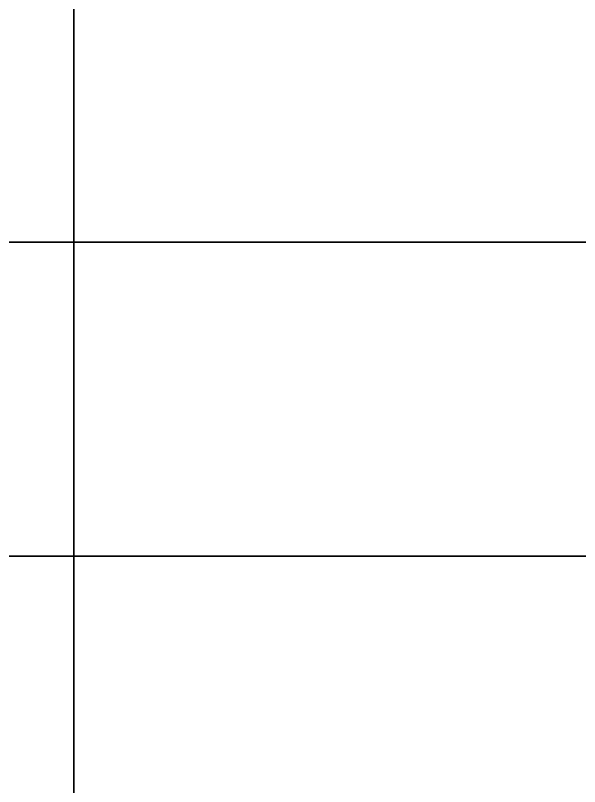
# Model space of a CAD drawing. Extents: x -225 to 1905, y -1183 to 75.
# Drawn here: x 1683.34 to 1689.69, y -670.59 to -661.92 of the extents above; entities that cross this region are included whole.
import ezdxf

# ---------------------------------------------------------------- set-up
doc = ezdxf.new("R2010")
doc.units = 0
doc.layers.add('IQ_200_3D', color=1, linetype='Continuous')
doc.layers.add('IQ_204_2D', color=7, linetype='Continuous')

# ---------------------------------------------------------------- blocks, each defined once
blk = doc.blocks.new('HOOD_RL')
at = {"layer": 'IQ_204_2D'}
blk.add_line((0, -263), (200, -263), dxfattribs=at)
at = {"layer": 'IQ_200_3D'}
mesh = blk.add_polyface(dxfattribs=at)
corners = [(0, 332, 1365), (0, -332, 1365), (200, -332, 1365), (200, 332, 1365), (4, 328, 1365), (196, 328, 1365), (196, -328, 1365), (4, -328, 1365)]
mesh.append_faces([[corners[k] for k in face] for face in [(0, 4, 7, 1), (3, 5, 4, 0)]], dxfattribs={"vtx0": -1, "vtx2": -1})
mesh.append_faces([[corners[k] for k in face] for face in [(2, 1, 7, 6), (3, 2, 6, 5)]], dxfattribs={"vtx1": -1, "vtx3": -1})
mesh = blk.add_polyface(dxfattribs=at)
corners = [(0, -332, 1785.0001), (0, 332, 1785.0001), (200, 332, 1785.0001), (200, -332, 1785.0001), (170, -217.5, 1785.0001), (170, 228.5, 1785.0001), (30, 228.5, 1785.0001), (30, -217.5, 1785.0001)]
mesh.append_faces([[corners[k] for k in face] for face in [(0, 7, 6, 1), (3, 4, 7, 0)]], dxfattribs={"vtx0": -1, "vtx2": -1})
mesh.append_faces([[corners[k] for k in face] for face in [(2, 1, 6, 5), (3, 2, 5, 4)]], dxfattribs={"vtx1": -1, "vtx3": -1})
mesh = blk.add_polyface(dxfattribs=at)
corners = [(0, -332, 1365), (0, 332, 1365), (200, 332, 1365), (200, -332, 1365), (196, 328, 1365), (4, 328, 1365), (4, -328, 1365), (196, -328, 1365)]
mesh.append_faces([[corners[k] for k in face] for face in [(0, 6, 5, 1), (3, 7, 6, 0)]], dxfattribs={"vtx0": -1, "vtx2": -1})
mesh.append_faces([[corners[k] for k in face] for face in [(2, 1, 5, 4), (3, 2, 4, 7)]], dxfattribs={"vtx1": -1, "vtx3": -1})
mesh = blk.add_polyface(dxfattribs=at)
corners = [(0, 328, 1361.0001), (0, -328, 1361.0001), (4, -328, 1361.0001), (4, 328, 1361.0001), (200, -328, 1361.0001), (200, 328, 1361.0001), (196, 328, 1361.0001), (196, -328, 1361.0001)]
mesh.append_faces([[corners[k] for k in face] for face in [(3, 2, 1, 0), (5, 4, 7, 6)]])
mesh = blk.add_polyface(dxfattribs=at)
corners = [(4, 328, 1781), (4, -328, 1781), (196, -328, 1781), (196, 328, 1781), (170, 228.5, 1781), (170, -217.5, 1781), (30, -217.5, 1781), (30, 228.5, 1781)]
mesh.append_faces([[corners[k] for k in face] for face in [(3, 4, 7, 0), (2, 5, 4, 3)]], dxfattribs={"vtx0": -1, "vtx2": -1})
mesh.append_faces([[corners[k] for k in face] for face in [(1, 0, 7, 6), (2, 1, 6, 5)]], dxfattribs={"vtx1": -1, "vtx3": -1})
mesh = blk.add_polyface(dxfattribs=at)
corners = [(4, 328, 1781), (4, 328, 1365), (4, -328, 1365), (4, -328, 1781)]
mesh.append_faces([[corners[k] for k in face] for face in [(3, 2, 1, 0)]])
mesh = blk.add_polyface(dxfattribs=at)
corners = [(4, 328, 1361.0001), (4, -328, 1361.0001), (4, -328, 1365), (4, 328, 1365)]
mesh.append_faces([[corners[k] for k in face] for face in [(3, 2, 1, 0)]])
mesh = blk.add_polyface(dxfattribs=at)
corners = [(0, 274, 1897.0001), (0, -263, 1897.0001), (200, -263, 1897.0001), (200, 274, 1897.0001)]
mesh.append_faces([[corners[k] for k in face] for face in [(0, 1, 2, 3)]])
mesh = blk.add_polyface(dxfattribs=at)
corners = [(200, -263, 1785.0001), (0, -263, 1785.0001), (0, 274, 1785.0001), (200, 274, 1785.0001)]
mesh.append_faces([[corners[k] for k in face] for face in [(0, 1, 2, 3)]])
mesh = blk.add_polyface(dxfattribs=at)
corners = [(0, -279.467, 911.967), (200, -279.467, 911.967), (200, -259.467, 911.967), (0, -259.467, 911.967)]
mesh.append_faces([[corners[k] for k in face] for face in [(3, 2, 1, 0)]])
mesh = blk.add_polyface(dxfattribs=at)
corners = [(0, -259.467, 911.967), (200, -259.467, 911.967), (200, -259.467, 915.967), (0, -259.467, 915.967)]
mesh.append_faces([[corners[k] for k in face] for face in [(3, 2, 1, 0)]])
mesh = blk.add_polyface(dxfattribs=at)
corners = [(0, -259.467, 915.967), (200, -259.467, 915.967), (200, -275.467, 915.967), (0, -275.467, 915.967)]
mesh.append_faces([[corners[k] for k in face] for face in [(3, 2, 1, 0)]])
mesh = blk.add_polyface(dxfattribs=at)
corners = [(0, -263, 1897.0001), (0, -263, 1785.0001), (200, -263, 1785.0001), (200, -263, 1897.0001)]
mesh.append_faces([[corners[k] for k in face] for face in [(0, 1, 2, 3)]])

msp = doc.modelspace()

# ---------------------------------------------------------------- block references
msp.add_blockref('HOOD_RL', (1680, -405))

doc.saveas('drawing.dxf')
